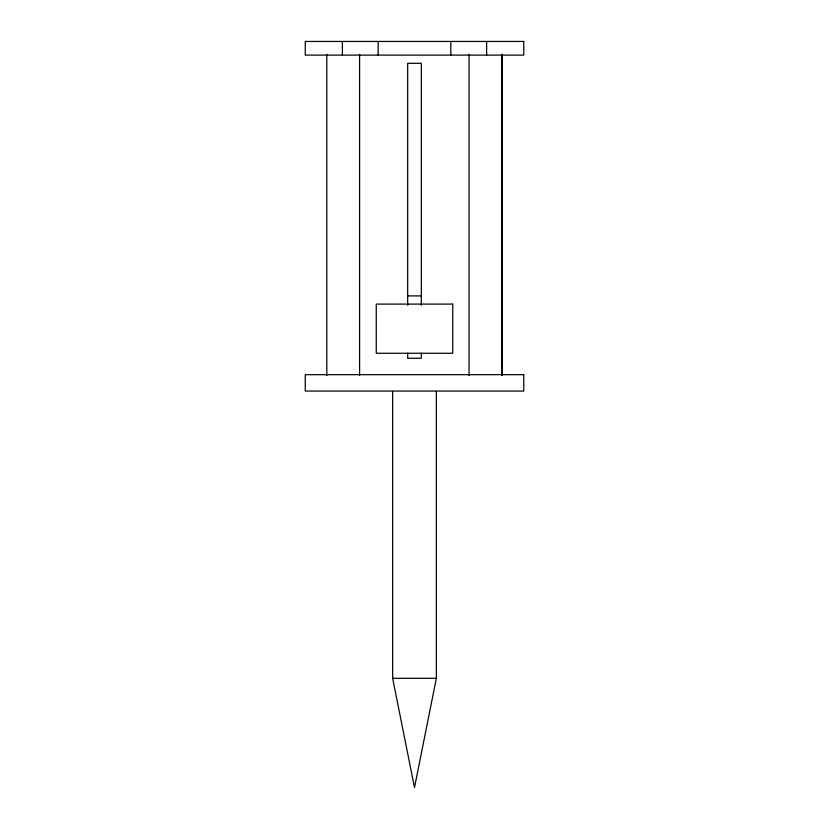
<?xml version="1.0" encoding="UTF-8"?>
<svg xmlns="http://www.w3.org/2000/svg" width="829" height="829" viewBox="0 0 829 829"><rect width="100%" height="100%" fill="white"/><g stroke="black" fill="none" stroke-linecap="round" stroke-linejoin="round"><path stroke-width="1.24" d="M436.355 391.506L436.355 678.298L414.5 787.55L392.645 678.298L392.645 391.506M407.744 295.901L421.256 295.901M392.645 678.298L436.355 678.298M502.177 54.403L502.177 375.527M501.835 54.403L501.835 375.527M486.613 41.45L486.613 55.108M469.059 54.403L469.059 375.527M450.821 41.45L450.821 55.108M421.329 305.238L421.329 63.305L407.671 63.305L407.671 305.238M421.329 353.113L421.329 358.283L407.671 358.283L407.671 353.113M378.159 41.45L378.159 55.108M359.599 54.403L359.599 375.527M342.387 41.45L342.387 55.108M326.823 54.403L326.823 375.527M523.752 41.45L305.248 41.45L305.248 55.108L523.752 55.108L523.752 41.45M452.738 304.098L376.262 304.098L376.262 353.268L452.738 353.268L452.738 304.098M523.752 374.677L305.248 374.677L305.248 391.06L523.752 391.06L523.752 374.677"/></g></svg>
